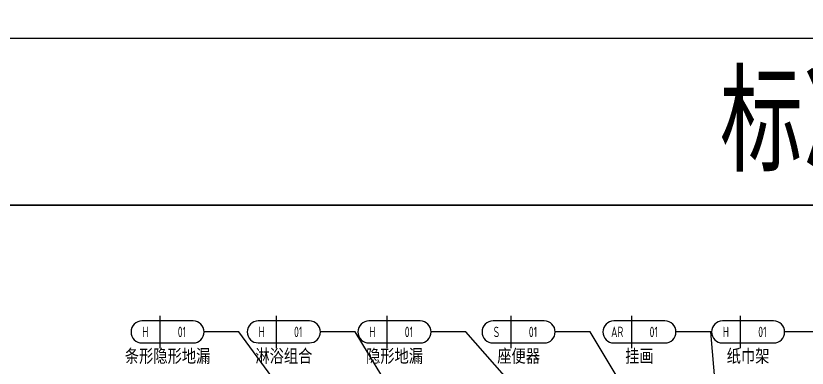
# Model space of a CAD drawing. Extents: x 220391 to 385981, y 332279 to 483868.
# Drawn here: x 255798 to 260343, y 458936 to 460960 of the extents above; entities that cross this region are included whole.
import ezdxf
from ezdxf.enums import TextEntityAlignment as Align

# ---------------------------------------------------------------- set-up
doc = ezdxf.new("R2010")
doc.units = 0
doc.header["$MEASUREMENT"] = 0
doc.layers.add('0-索引文字', color=50, linetype='Continuous')
doc.layers.add('SH-文字', color=50, linetype='Continuous')
doc.styles.add('DOM-romans.shx', font='dim.shx')
doc.styles.add('MtXpl_', font='')
doc.styles.add('st', font='', dxfattribs={"width": 0.7})
doc.styles.get('MtXpl_').set_extended_font_data('YouYuan')
doc.styles.get('st').set_extended_font_data('SimSun')
doc.dimstyles.new('DOM_DIM_1 80', dxfattribs={"dimscale": 60, "dimtxt": 1.5, "dimasz": 0.8, "dimexe": 2, "dimexo": 1.5, "dimgap": 0.6, "dimtad": 1, "dimdec": 0, "dimrnd": 5, "dimzin": 12, "dimdsep": 46, "dimtxsty": 'DOM-romans.shx', "dimblk": 'DOM_Dimension_Tick', "dimcen": 0.125, "dimclrd": 44, "dimclre": 44, "dimclrt": 50, "dimadec": 0, "dimazin": 0, "dimtfac": 1, "dimtdec": 0, "dimtix": 1, "dimtmove": 2, "dimatfit": 3, "dimldrblk": 'DOM_Leader_Arrow', "dimfxl": 0, "dimtvp": 1, "dimtolj": 1, "dimtzin": 0, "dimarcsym": 0})

# ---------------------------------------------------------------- blocks, each defined once
blk = doc.blocks.new('ehrhhh')
at = {"color": 0}
blk.add_line((292356.6, 467829.6), (315961.1, 467829.6), dxfattribs=at)
blk.add_lwpolyline([(292356.6, 474869.8), (315961.1, 474869.8), (315961.1, 466871.5), (292356.6, 466871.5)], close=True, dxfattribs=at)
blk = doc.blocks.new('DOM_Dimension_Tick')
at = {"color": 0, "linetype": 'ByBlock'}
for p, q in [((-1.091, 0), (0, 0)), ((0, 0), (1.091, 0))]:
    blk.add_line(p, q, dxfattribs=at)
at = {"color": 0, "linetype": 'Continuous', "const_width": 0.608}
blk.add_lwpolyline([(-0.61, -0.61), (0.61, 0.61)], dxfattribs=at)
blk = doc.blocks.new('DOM_Leader_Arrow')
at = {"color": 0, "linetype": 'ByBlock'}
blk.add_line((0, 0), (-1.5, 0), dxfattribs=at)
for points in [[(-1.288, 1.003), (-0.895, 1.278), (-0.36, 0), (0, 0)], [(-1.288, -1.003), (-0.895, -1.278), (-0.36, 0), (0, 0)]]:
    blk.add_solid(points, dxfattribs=at)
blk = doc.blocks.new('DOM-立面家具标注符号-002')
blk.add_line((0, 3.1), (0, -3.1))
at = {"color": 150}
blk.add_lwpolyline([(-3.4, 2.1, 1), (-3.4, -2.1), (6.4, -2.1, 1), (6.4, 2.1)], format="xyb", close=True, dxfattribs=at)
at = {"style": 'st', "width": 0.8, "flags": 4}
blk.add_attdef('ITEM6', text='', height=2.5, dxfattribs=at).set_placement((-6, 0), align=Align.MIDDLE_RIGHT)
at = {"style": 'DOM-romans.shx', "width": 0.8}
for tag, flags, p in [('NUM1', 12, (-2.75, 0)), ('NUM2', 4, (4.25, 0)), ('NUM4', 4, (1.5, -4.6)), ('NUM5', 4, (1.5, -7.6))]:
    blk.add_attdef(tag, text='', height=2, dxfattribs=dict(at, flags=flags)).set_placement(p, align=Align.MIDDLE)
at = {"style": 'st', "width": 0.8, "flags": 4}
blk.add_attdef('NUM3', text='', height=2.5, dxfattribs=at).set_placement((9, 0), align=Align.MIDDLE_LEFT)
blk.add_attdef('NUM7', text='', height=2.5, dxfattribs=at).set_placement((1.5, -10.85), align=Align.MIDDLE_CENTER)
blk = doc.blocks.new('DOM-立面家具标注符号')
blk.add_line((0, 3.1), (0, -3.1))
at = {"color": 150}
blk.add_lwpolyline([(-3.4, 2.1, 1), (-3.4, -2.1), (6.4, -2.1, 1), (6.4, 2.1)], format="xyb", close=True, dxfattribs=at)
at = {"style": 'st', "width": 0.8, "flags": 4}
blk.add_attdef('ITEM5', text='', height=2.5, dxfattribs=at).set_placement((-6, 0), align=Align.MIDDLE_RIGHT)
at = {"style": 'DOM-romans.shx', "width": 0.8}
for tag, flags, p in [('NUM1', 12, (-2.75, 0)), ('NUM2', 4, (4.25, 0)), ('NUM4', 4, (1.5, -4.6))]:
    blk.add_attdef(tag, text='', height=2, dxfattribs=dict(at, flags=flags)).set_placement(p, align=Align.MIDDLE)
at = {"style": 'st', "width": 0.8, "flags": 4}
blk.add_attdef('NUM3', text='', height=2.5, dxfattribs=at).set_placement((9, 0), align=Align.MIDDLE_LEFT)
blk.add_attdef('NUM6', text='', height=2.5, dxfattribs=at).set_placement((1.5, -8.35), align=Align.MIDDLE_CENTER)

msp = doc.modelspace()

# ---------------------------------------------------------------- block references
at = {"color": 4}
for p in [(-48360.7, -6998.3), (-48360.7, -14996.6)]:
    msp.add_blockref('ehrhhh', p, dxfattribs=at)
at = {"layer": '0-索引文字'}
ref = msp.add_blockref('DOM-立面家具标注符号-002', (256624.8, 459144.5, 0), dxfattribs=dict(at, xscale=30, yscale=30, zscale=30))
ref.add_attrib('NUM1', 'H', dxfattribs={"layer": '0', "height": 60, "style": 'DOM-romans.shx', "width": 0.8}).set_placement((256542.3, 459144.5, 0), align=Align.MIDDLE)
ref.add_attrib('NUM2', '01', dxfattribs={"layer": '0', "height": 60, "style": 'DOM-romans.shx', "width": 0.8}).set_placement((256752.3, 459144.5, 0), align=Align.MIDDLE)
ref.add_attrib('NUM7', '条形隐形地漏', dxfattribs={"layer": '0', "height": 75, "style": 'st', "width": 0.8}).set_placement((256669.8, 459006.5, 0), align=Align.MIDDLE_CENTER)
ref = msp.add_blockref('DOM-立面家具标注符号-002', (257292.6, 459144.6, 0), dxfattribs=dict(at, xscale=30, yscale=30, zscale=30))
ref.add_attrib('NUM1', 'H', dxfattribs={"layer": '0', "height": 60, "style": 'DOM-romans.shx', "width": 0.8}).set_placement((257210.1, 459144.6, 0), align=Align.MIDDLE)
ref.add_attrib('NUM2', '01', dxfattribs={"layer": '0', "height": 60, "style": 'DOM-romans.shx', "width": 0.8}).set_placement((257420.1, 459144.6, 0), align=Align.MIDDLE)
ref.add_attrib('NUM7', '淋浴组合', dxfattribs={"layer": '0', "height": 75, "style": 'st', "width": 0.8}).set_placement((257337.6, 459006.6, 0), align=Align.MIDDLE_CENTER)
ref = msp.add_blockref('DOM-立面家具标注符号-002', (257928.4, 459144.5, 0), dxfattribs=dict(at, xscale=30, yscale=30, zscale=30))
ref.add_attrib('NUM1', 'H', dxfattribs={"layer": '0', "height": 60, "style": 'DOM-romans.shx', "width": 0.8}).set_placement((257845.9, 459144.5, 0), align=Align.MIDDLE)
ref.add_attrib('NUM2', '01', dxfattribs={"layer": '0', "height": 60, "style": 'DOM-romans.shx', "width": 0.8}).set_placement((258055.9, 459144.5, 0), align=Align.MIDDLE)
ref.add_attrib('NUM7', '隐形地漏', dxfattribs={"layer": '0', "height": 75, "style": 'st', "width": 0.8}).set_placement((257973.4, 459006.5, 0), align=Align.MIDDLE_CENTER)
ref = msp.add_blockref('DOM-立面家具标注符号-002', (258641.2, 459144.5, 0), dxfattribs=dict(at, xscale=30, yscale=30, zscale=30))
ref.add_attrib('NUM1', 'S', dxfattribs={"layer": '0', "height": 60, "style": 'DOM-romans.shx', "width": 0.8}).set_placement((258558.7, 459144.5, 0), align=Align.MIDDLE)
ref.add_attrib('NUM2', '01', dxfattribs={"layer": '0', "height": 60, "style": 'DOM-romans.shx', "width": 0.8}).set_placement((258768.7, 459144.5, 0), align=Align.MIDDLE)
ref.add_attrib('NUM7', '座便器', dxfattribs={"layer": '0', "height": 75, "style": 'st', "width": 0.8}).set_placement((258686.2, 459006.5, 0), align=Align.MIDDLE_CENTER)
ref = msp.add_blockref('DOM-立面家具标注符号', (259334.8, 459144.5, 0), dxfattribs=dict(at, xscale=30, yscale=30, zscale=30))
ref.add_attrib('NUM1', 'AR', dxfattribs={"layer": '0', "height": 60, "style": 'DOM-romans.shx', "width": 0.8}).set_placement((259252.3, 459144.5, 0), align=Align.MIDDLE)
ref.add_attrib('NUM2', '01', dxfattribs={"layer": '0', "height": 60, "style": 'DOM-romans.shx', "width": 0.8}).set_placement((259462.3, 459144.5, 0), align=Align.MIDDLE)
ref.add_attrib('NUM6', '挂画', dxfattribs={"layer": '0', "height": 75, "style": 'st', "width": 0.8}).set_placement((259379.8, 459006.5, 0), align=Align.MIDDLE_CENTER)
ref = msp.add_blockref('DOM-立面家具标注符号-002', (259959, 459144.5, 0), dxfattribs=dict(at, xscale=30, yscale=30, zscale=30))
ref.add_attrib('NUM1', 'H', dxfattribs={"layer": '0', "height": 60, "style": 'DOM-romans.shx', "width": 0.8}).set_placement((259876.5, 459144.5, 0), align=Align.MIDDLE)
ref.add_attrib('NUM2', '01', dxfattribs={"layer": '0', "height": 60, "style": 'DOM-romans.shx', "width": 0.8}).set_placement((260086.5, 459144.5, 0), align=Align.MIDDLE)
ref.add_attrib('NUM7', '纸巾架', dxfattribs={"layer": '0', "height": 75, "style": 'st', "width": 0.8}).set_placement((260004, 459006.5, 0), align=Align.MIDDLE_CENTER)

# ---------------------------------------------------------------- texts
at = {"layer": 'SH-文字', "color": 50, "style": 'MtXpl_', "width": 0.7}
msp.add_text('标准房型7(双床）', height=500, dxfattribs=at).set_placement((259841.8, 460118.5))

# ---------------------------------------------------------------- leaders
at = {"color": 4}
for points in [[(258292, 457488.5, 0), (257079.8, 459144.5, 0), (256879.8, 459144.5, 0)], [(258768.2, 457466.7, 0), (257747.6, 459144.5, 0), (257547.6, 459144.5, 0)], [(259476.8, 457904.5, 0), (258383.4, 459144.5, 0), (258183.4, 459144.5, 0)], [(259966.3, 457702.5, 0), (259096.2, 459144.5, 0), (258896.2, 459144.5, 0)], [(259897.2, 457932.5, 0), (259789.8, 459144.5, 0), (259589.8, 459144.5, 0)], [(260507.5, 457468.6, 0), (260414, 459144.5, 0), (260214, 459144.5, 0)]]:
    msp.add_leader(points, dimstyle='DOM_DIM_1 80', override={"dimgap": 0.6, "dimtad": 0}, dxfattribs=at)

doc.saveas('drawing.dxf')
